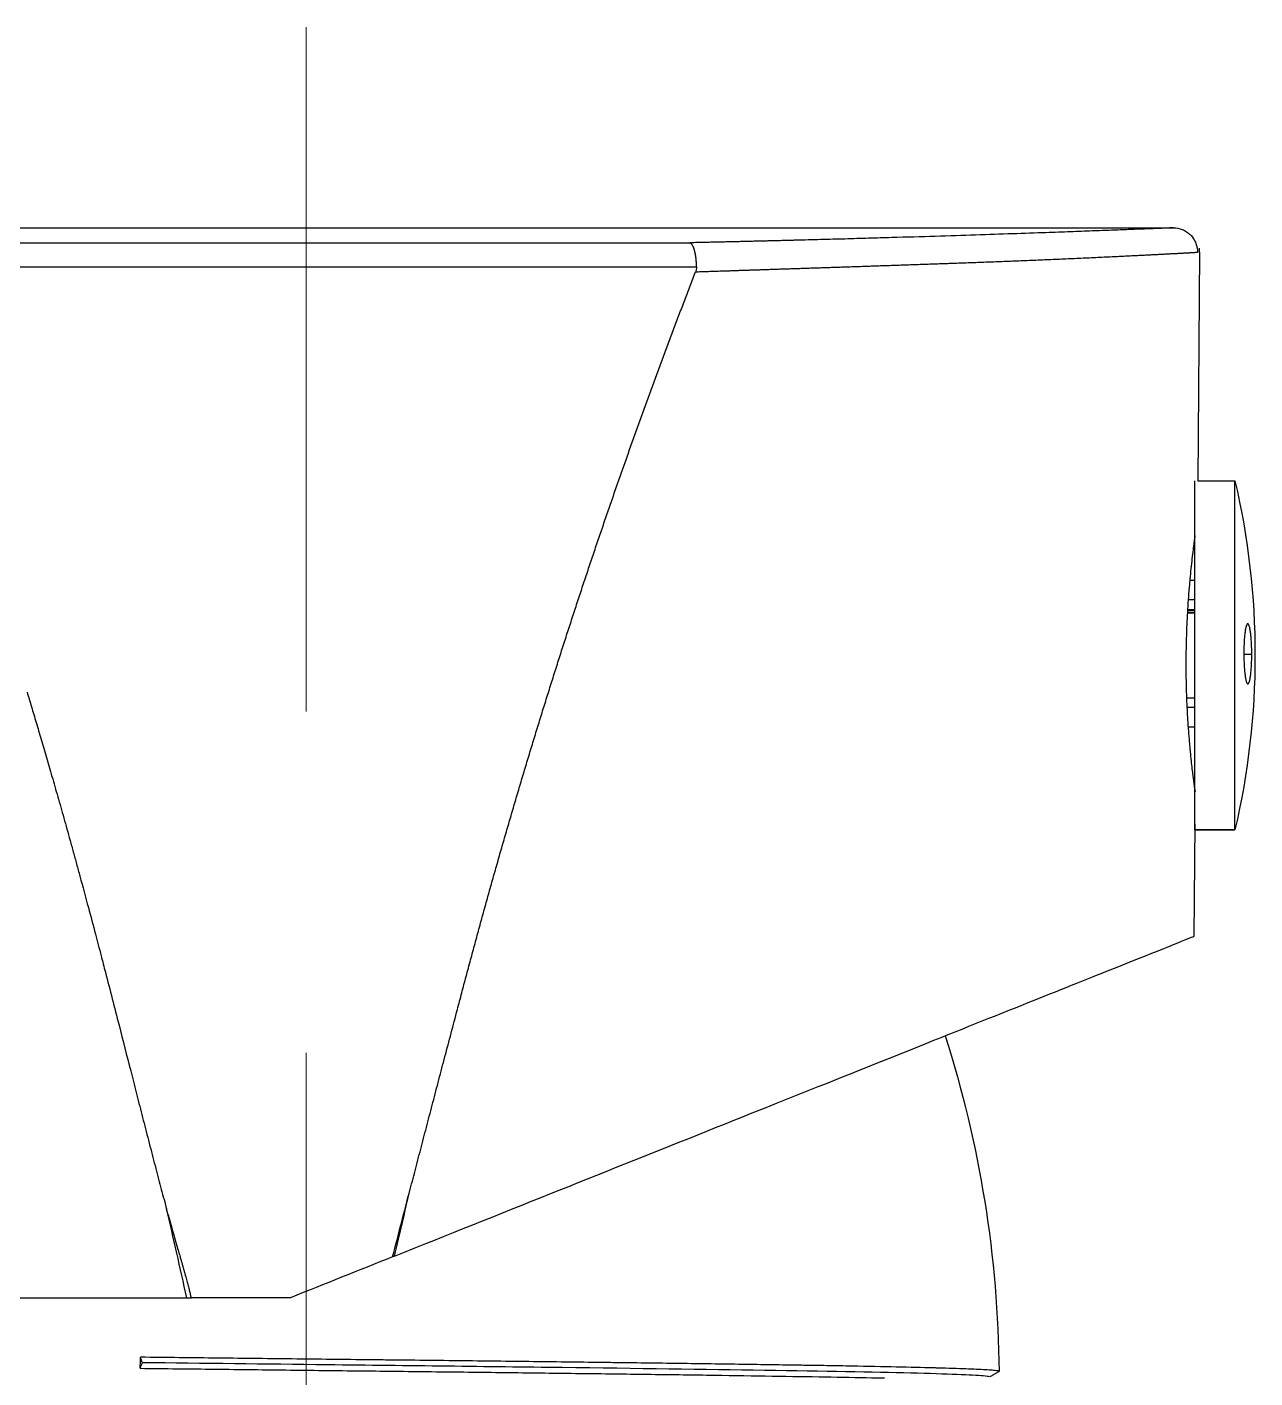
# Model space of a CAD drawing. Extents: x 10319 to 11160, y -16029 to -15435.
# Drawn here: x 10838.68 to 10869.26, y -15639.29 to -15605.64 of the extents above; entities that cross this region are included whole.
import ezdxf

# ---------------------------------------------------------------- set-up
doc = ezdxf.new("R2010")
doc.units = 0
doc.header["$MEASUREMENT"] = 0
doc.linetypes.add('CENTER', pattern=[47.5, 22, -8.5, 8.5, -8.5])
doc.linetypes.add('CENTER2', pattern=[28.575, 19.05, -3.175, 3.175, -3.175])
doc.layers.get('0').update_dxf_attribs({"linetype": 'CONTINUOUS'})
doc.layers.add('CENTER', color=1, linetype='CENTER2')

msp = doc.modelspace()

# ---------------------------------------------------------------- linework, layer by layer
at = {"lineweight": -3}
for p, q in [((10823.189, -15610.637), (10867.291, -15610.637)), ((10835.278, -15611.011), (10855.182, -15611.011)), ((10867.884, -15611.242), (10867.836, -15616.937)), ((10867.763, -15625.636), (10867.763, -15616.937)), ((10867.836, -15616.937), (10868.763, -15616.937)), ((10868.763, -15625.636), (10868.763, -15616.937)), ((10867.639, -15619.414), (10867.763, -15619.414)), ((10867.763, -15619.903), (10867.604, -15619.903)), ((10867.582, -15620.231), (10867.763, -15620.231)), ((10867.584, -15620.212), (10867.763, -15620.212)), ((10867.587, -15620.162), (10867.763, -15620.162)), ((10867.588, -15620.143), (10867.763, -15620.143)), ((10868.996, -15621.26), (10869.183, -15621.26)), ((10867.563, -15622.342), (10867.763, -15622.342)), ((10867.763, -15622.584), (10867.571, -15622.584)), ((10867.763, -15623.076), (10867.601, -15623.076)), ((10867.763, -15625.493), (10867.739, -15628.287)), ((10867.763, -15625.636), (10868.763, -15625.636)), ((10868.763, -15625.637), (10867.763, -15625.637)), ((10862.884, -15639.126), (10862.888, -15639.122))]:
    msp.add_line(p, q, dxfattribs=at)
at = {"lineweight": -3, "extrusion": (0, 0, -1)}
msp.add_arc((-10834.532, -15639.387), 28.357, 162.2974, 179.4652, dxfattribs=at)
for centre, major_axis, ratio, start_param, end_param in [((10850.093, -15621.287), (-19.17, 0), 0.999887, 2.912682, 3.141593), ((10850.093, -15621.287), (19.17, 0), 0.999887, 0, 0.228911), ((11020.803, -15675.849), (-43.598, -172.789), 0.99574, 1.54879, 1.558383), ((10847.509, -15639.387), (0, -28.357), 0.212007, 1.582827, 1.592527)]:
    msp.add_ellipse(centre, major_axis=major_axis, ratio=ratio, start_param=start_param, end_param=end_param, dxfattribs=at)
at = {"lineweight": -3}
for points, knots in [([(10867.232, -15610.639), (10867.231, -15610.639), (10867.228, -15610.639), (10867.224, -15610.639), (10867.219, -15610.639), (10867.213, -15610.64), (10867.208, -15610.64), (10867.202, -15610.64), (10867.195, -15610.64), (10867.189, -15610.641), (10867.182, -15610.641), (10867.175, -15610.641), (10867.168, -15610.642), (10867.161, -15610.642), (10867.153, -15610.642), (10867.146, -15610.642), (10867.137, -15610.643), (10867.129, -15610.643), (10867.121, -15610.643), (10867.112, -15610.644), (10867.103, -15610.644), (10867.094, -15610.645), (10867.085, -15610.645), (10867.075, -15610.645), (10867.065, -15610.646), (10867.055, -15610.646), (10867.045, -15610.647), (10867.034, -15610.647), (10867.023, -15610.647), (10867.012, -15610.648), (10867.001, -15610.648), (10866.99, -15610.649), (10866.978, -15610.649), (10866.966, -15610.65), (10866.954, -15610.65), (10866.942, -15610.651), (10866.929, -15610.651), (10866.916, -15610.652), (10866.903, -15610.652), (10866.89, -15610.653), (10866.877, -15610.653), (10866.863, -15610.654), (10866.849, -15610.654), (10866.835, -15610.655), (10866.821, -15610.655), (10866.806, -15610.656), (10866.791, -15610.657), (10866.776, -15610.657), (10866.761, -15610.658), (10866.745, -15610.658), (10866.73, -15610.659), (10866.714, -15610.66), (10866.697, -15610.66), (10866.681, -15610.661), (10866.664, -15610.662), (10866.647, -15610.662), (10866.63, -15610.663), (10866.613, -15610.664), (10866.596, -15610.664), (10866.578, -15610.665), (10866.56, -15610.666), (10866.542, -15610.666), (10866.523, -15610.667), (10866.504, -15610.668), (10866.485, -15610.669), (10866.364, -15610.673), (10866.119, -15610.683), (10865.698, -15610.699), (10865.215, -15610.717), (10864.67, -15610.737), (10864.015, -15610.761), (10863.235, -15610.788), (10862.315, -15610.819), (10861.311, -15610.851), (10860.406, -15610.878), (10859.643, -15610.9), (10859.052, -15610.917), (10858.445, -15610.933), (10857.989, -15610.945), (10857.696, -15610.952), (10857.572, -15610.956), (10857.448, -15610.959), (10857.322, -15610.962), (10857.196, -15610.965), (10857.068, -15610.968), (10856.94, -15610.971), (10856.81, -15610.974), (10856.68, -15610.977), (10856.549, -15610.98), (10856.416, -15610.984), (10856.283, -15610.987), (10856.149, -15610.99), (10856.014, -15610.993), (10855.878, -15610.996), (10855.74, -15610.999), (10855.602, -15611.002), (10855.463, -15611.005), (10855.323, -15611.008), (10855.229, -15611.01), (10855.182, -15611.011)], [0, 0, 0, 0, 0.001408, 0.004546, 0.007685, 0.010822, 0.013959, 0.017096, 0.020232, 0.023367, 0.026502, 0.029636, 0.03277, 0.035903, 0.039036, 0.042169, 0.045301, 0.048433, 0.051565, 0.054697, 0.057828, 0.060959, 0.06409, 0.06722, 0.070351, 0.073482, 0.076612, 0.079742, 0.082873, 0.086003, 0.089134, 0.092264, 0.095395, 0.098526, 0.101657, 0.104788, 0.10792, 0.111051, 0.114183, 0.117315, 0.120448, 0.123581, 0.126714, 0.129848, 0.132982, 0.136117, 0.139252, 0.142388, 0.145524, 0.148661, 0.151798, 0.154936, 0.158075, 0.161215, 0.164355, 0.167496, 0.170638, 0.17378, 0.176924, 0.180068, 0.183213, 0.186359, 0.189506, 0.192654, 0.195803, 0.198953, 0.252449, 0.305767, 0.359046, 0.412424, 0.466041, 0.532935, 0.599519, 0.666065, 0.732841, 0.766488, 0.800028, 0.833493, 0.866919, 0.873391, 0.87988, 0.886388, 0.892913, 0.899457, 0.90602, 0.912602, 0.919202, 0.925823, 0.932463, 0.939123, 0.945803, 0.952504, 0.959225, 0.965967, 0.97273, 0.979515, 0.986322, 0.99315, 1, 1, 1, 1]), ([(10867.226, -15610.639), (10867.306, -15610.639), (10867.42, -15610.66), (10867.563, -15610.734), (10867.66, -15610.814), (10867.738, -15610.912), (10867.811, -15611.056), (10867.831, -15611.171), (10867.83, -15611.25)], [0, 0, 0, 0, 0.239274, 0.368404, 0.500176, 0.631917, 0.760967, 1, 1, 1, 1]), ([(10855.353, -15611.61), (10855.353, -15611.606), (10855.353, -15611.598), (10855.352, -15611.586), (10855.352, -15611.574), (10855.352, -15611.562), (10855.351, -15611.549), (10855.351, -15611.537), (10855.35, -15611.525), (10855.35, -15611.512), (10855.349, -15611.5), (10855.348, -15611.488), (10855.347, -15611.475), (10855.346, -15611.463), (10855.345, -15611.45), (10855.344, -15611.438), (10855.343, -15611.426), (10855.341, -15611.413), (10855.34, -15611.401), (10855.338, -15611.389), (10855.337, -15611.376), (10855.335, -15611.364), (10855.333, -15611.352), (10855.332, -15611.34), (10855.33, -15611.329), (10855.328, -15611.317), (10855.326, -15611.305), (10855.324, -15611.294), (10855.322, -15611.282), (10855.319, -15611.271), (10855.317, -15611.26), (10855.315, -15611.249), (10855.312, -15611.239), (10855.31, -15611.228), (10855.307, -15611.218), (10855.304, -15611.208), (10855.302, -15611.198), (10855.299, -15611.188), (10855.296, -15611.177), (10855.292, -15611.167), (10855.289, -15611.156), (10855.285, -15611.145), (10855.281, -15611.134), (10855.277, -15611.124), (10855.272, -15611.113), (10855.268, -15611.102), (10855.263, -15611.092), (10855.257, -15611.082), (10855.252, -15611.073), (10855.246, -15611.064), (10855.24, -15611.055), (10855.234, -15611.047), (10855.228, -15611.04), (10855.222, -15611.033), (10855.215, -15611.027), (10855.209, -15611.022), (10855.202, -15611.018), (10855.195, -15611.015), (10855.189, -15611.012), (10855.185, -15611.012), (10855.182, -15611.011)], [0, 0, 0, 0, 0.012764, 0.025613, 0.038546, 0.051561, 0.064659, 0.077839, 0.091102, 0.104447, 0.117876, 0.13139, 0.144988, 0.158669, 0.172428, 0.186262, 0.200166, 0.214137, 0.22817, 0.242262, 0.256408, 0.270605, 0.284848, 0.299135, 0.313462, 0.327825, 0.342221, 0.356647, 0.371101, 0.385579, 0.400079, 0.4146, 0.429139, 0.443696, 0.458268, 0.472854, 0.487452, 0.50302, 0.51932, 0.536344, 0.554085, 0.572531, 0.591669, 0.611483, 0.631954, 0.653061, 0.67478, 0.697081, 0.719933, 0.743303, 0.767167, 0.791509, 0.816307, 0.841538, 0.867172, 0.893176, 0.919511, 0.946129, 0.972979, 1, 1, 1, 1]), ([(10855.33, -15611.733), (10855.352, -15611.733), (10855.396, -15611.731), (10855.465, -15611.729), (10855.536, -15611.727), (10855.61, -15611.724), (10855.687, -15611.722), (10855.766, -15611.719), (10855.849, -15611.716), (10855.934, -15611.713), (10856.021, -15611.711), (10856.112, -15611.708), (10856.205, -15611.705), (10856.3, -15611.701), (10856.398, -15611.698), (10856.499, -15611.695), (10856.602, -15611.691), (10856.708, -15611.688), (10856.817, -15611.684), (10856.927, -15611.681), (10857.04, -15611.677), (10857.156, -15611.673), (10857.274, -15611.669), (10857.394, -15611.665), (10857.516, -15611.661), (10857.641, -15611.657), (10857.768, -15611.653), (10857.897, -15611.649), (10858.028, -15611.645), (10858.161, -15611.64), (10858.296, -15611.636), (10858.433, -15611.631), (10858.571, -15611.627), (10858.712, -15611.622), (10858.855, -15611.617), (10858.999, -15611.612), (10859.145, -15611.607), (10859.292, -15611.603), (10859.441, -15611.598), (10859.591, -15611.593), (10859.743, -15611.587), (10859.897, -15611.582), (10860.051, -15611.577), (10860.207, -15611.572), (10860.364, -15611.566), (10860.522, -15611.561), (10860.681, -15611.556), (10860.84, -15611.55), (10861.001, -15611.545), (10861.162, -15611.539), (10861.325, -15611.534), (10861.487, -15611.528), (10861.72, -15611.52), (10862.029, -15611.509), (10862.416, -15611.495), (10862.817, -15611.48), (10863.232, -15611.463), (10863.655, -15611.446), (10864.083, -15611.429), (10864.512, -15611.41), (10864.939, -15611.392), (10865.358, -15611.372), (10865.652, -15611.358), (10865.837, -15611.349), (10865.919, -15611.345), (10866, -15611.341), (10866.078, -15611.337), (10866.155, -15611.334), (10866.229, -15611.33), (10866.302, -15611.326), (10866.372, -15611.323), (10866.441, -15611.319), (10866.508, -15611.316), (10866.572, -15611.313), (10866.635, -15611.31), (10866.696, -15611.306), (10866.756, -15611.303), (10866.813, -15611.301), (10866.869, -15611.298), (10866.922, -15611.295), (10866.975, -15611.292), (10867.025, -15611.29), (10867.074, -15611.287), (10867.121, -15611.285), (10867.166, -15611.282), (10867.21, -15611.28), (10867.252, -15611.278), (10867.292, -15611.276), (10867.331, -15611.274), (10867.369, -15611.272), (10867.404, -15611.27), (10867.439, -15611.268), (10867.472, -15611.266), (10867.503, -15611.264), (10867.533, -15611.263), (10867.562, -15611.261), (10867.589, -15611.26), (10867.615, -15611.258), (10867.64, -15611.257), (10867.663, -15611.255), (10867.685, -15611.254), (10867.705, -15611.253), (10867.725, -15611.252), (10867.743, -15611.251), (10867.76, -15611.25), (10867.776, -15611.249), (10867.79, -15611.248), (10867.804, -15611.247), (10867.816, -15611.246), (10867.825, -15611.246), (10867.829, -15611.246), (10867.829, -15611.246)], [0, 0, 0, 0, 0.003062, 0.006262, 0.009601, 0.013078, 0.016693, 0.020447, 0.02434, 0.028371, 0.03254, 0.036848, 0.041294, 0.045879, 0.050602, 0.055463, 0.060463, 0.065601, 0.070878, 0.076293, 0.081846, 0.087538, 0.093368, 0.099337, 0.105444, 0.111689, 0.118072, 0.124594, 0.131254, 0.138052, 0.144989, 0.152064, 0.159277, 0.166629, 0.174119, 0.181747, 0.189513, 0.197417, 0.20546, 0.213641, 0.221961, 0.230418, 0.239014, 0.247748, 0.25662, 0.265631, 0.274779, 0.284067, 0.293492, 0.303056, 0.312758, 0.322598, 0.332576, 0.355539, 0.380312, 0.406893, 0.435282, 0.465478, 0.497481, 0.53129, 0.566905, 0.604326, 0.64355, 0.652162, 0.660729, 0.669249, 0.677724, 0.686152, 0.694535, 0.702871, 0.711162, 0.719407, 0.727605, 0.735758, 0.743865, 0.751926, 0.759941, 0.76791, 0.775834, 0.783711, 0.791543, 0.799329, 0.807069, 0.814764, 0.822412, 0.830015, 0.837572, 0.845084, 0.85255, 0.85997, 0.867344, 0.874672, 0.881955, 0.889193, 0.896384, 0.90353, 0.91063, 0.917684, 0.924693, 0.931656, 0.938574, 0.945445, 0.952272, 0.959052, 0.965787, 0.972476, 0.97912, 0.985717, 0.99227, 0.998776, 1, 1, 1, 1]), ([(10849.397, -15630.108), (10849.415, -15630.039), (10849.451, -15629.901), (10849.505, -15629.695), (10849.559, -15629.488), (10849.614, -15629.283), (10849.669, -15629.077), (10849.724, -15628.872), (10849.779, -15628.667), (10849.834, -15628.463), (10849.89, -15628.259), (10849.946, -15628.055), (10850.002, -15627.851), (10850.058, -15627.648), (10850.114, -15627.445), (10850.171, -15627.243), (10850.227, -15627.04), (10850.284, -15626.838), (10850.341, -15626.637), (10850.399, -15626.435), (10850.456, -15626.234), (10850.514, -15626.034), (10850.571, -15625.833), (10850.629, -15625.633), (10850.688, -15625.434), (10850.746, -15625.234), (10850.804, -15625.035), (10850.863, -15624.837), (10850.922, -15624.638), (10850.981, -15624.44), (10851.04, -15624.242), (10851.099, -15624.045), (10851.159, -15623.848), (10851.218, -15623.651), (10851.278, -15623.455), (10851.338, -15623.258), (10851.398, -15623.063), (10851.459, -15622.867), (10851.519, -15622.672), (10851.58, -15622.477), (10851.64, -15622.282), (10851.701, -15622.088), (10851.762, -15621.894), (10851.824, -15621.701), (10851.885, -15621.508), (10851.947, -15621.315), (10852.008, -15621.122), (10852.07, -15620.93), (10852.132, -15620.738), (10852.194, -15620.546), (10852.257, -15620.355), (10852.319, -15620.164), (10852.382, -15619.973), (10852.444, -15619.783), (10852.507, -15619.593), (10852.57, -15619.404), (10852.633, -15619.214), (10852.697, -15619.025), (10852.76, -15618.837), (10852.824, -15618.648), (10852.887, -15618.46), (10852.951, -15618.273), (10853.015, -15618.085), (10853.079, -15617.898), (10853.143, -15617.711), (10853.208, -15617.525), (10853.272, -15617.339), (10853.337, -15617.153), (10853.401, -15616.968), (10853.466, -15616.783), (10853.531, -15616.598), (10853.596, -15616.414), (10853.662, -15616.229), (10853.727, -15616.046), (10853.793, -15615.862), (10853.858, -15615.679), (10853.924, -15615.496), (10853.99, -15615.314), (10854.056, -15615.132), (10854.122, -15614.95), (10854.188, -15614.768), (10854.254, -15614.587), (10854.321, -15614.406), (10854.387, -15614.226), (10854.454, -15614.046), (10854.521, -15613.866), (10854.587, -15613.686), (10854.654, -15613.507), (10854.721, -15613.328), (10854.789, -15613.15), (10854.856, -15612.972), (10854.923, -15612.794), (10854.991, -15612.616), (10855.058, -15612.439), (10855.126, -15612.262), (10855.194, -15612.086), (10855.262, -15611.909), (10855.307, -15611.792), (10855.33, -15611.733)], [0, 0, 0, 0, 0.01106, 0.022107, 0.033141, 0.044161, 0.055168, 0.066161, 0.077142, 0.088108, 0.099062, 0.110002, 0.120929, 0.131842, 0.142743, 0.153629, 0.164502, 0.175362, 0.186209, 0.197042, 0.207861, 0.218667, 0.22946, 0.240239, 0.251005, 0.261757, 0.272496, 0.283222, 0.293933, 0.304632, 0.315316, 0.325988, 0.336645, 0.34729, 0.35792, 0.368537, 0.379141, 0.389731, 0.400307, 0.41087, 0.421419, 0.431955, 0.442477, 0.452985, 0.46348, 0.473961, 0.484429, 0.494882, 0.505322, 0.515749, 0.526162, 0.536561, 0.546946, 0.557318, 0.567676, 0.578021, 0.588351, 0.598668, 0.608971, 0.619261, 0.629536, 0.639798, 0.650046, 0.660281, 0.670501, 0.680708, 0.690901, 0.70108, 0.711246, 0.721397, 0.731535, 0.741659, 0.751769, 0.761865, 0.771948, 0.782016, 0.792071, 0.802111, 0.812138, 0.822151, 0.83215, 0.842135, 0.852107, 0.862064, 0.872007, 0.881937, 0.891852, 0.901754, 0.911641, 0.921515, 0.931375, 0.94122, 0.951052, 0.96087, 0.970673, 0.980463, 0.990238, 1, 1, 1, 1]), ([(10855.352, -15611.61), (10855.352, -15611.631), (10855.35, -15611.652), (10855.343, -15611.693), (10855.337, -15611.713), (10855.329, -15611.733)], [0, 0, 0, 0, 0.5, 0.5, 1, 1, 1, 1]), ([(10867.767, -15618.299), (10867.76, -15618.349), (10867.753, -15618.402), (10867.741, -15618.49), (10867.735, -15618.538), (10867.728, -15618.589), (10867.724, -15618.623), (10867.722, -15618.641), (10867.711, -15618.73), (10867.693, -15618.879), (10867.666, -15619.124), (10867.649, -15619.303), (10867.636, -15619.442), (10867.632, -15619.489), (10867.623, -15619.585), (10867.619, -15619.633), (10867.607, -15619.78), (10867.593, -15619.98), (10867.58, -15620.189), (10867.571, -15620.349), (10867.569, -15620.402), (10867.565, -15620.484), (10867.564, -15620.511), (10867.561, -15620.566), (10867.556, -15620.703), (10867.548, -15620.95), (10867.544, -15621.172), (10867.541, -15621.394), (10867.541, -15621.505), (10867.542, -15621.645), (10867.542, -15621.673), (10867.542, -15621.728), (10867.543, -15621.812), (10867.545, -15621.894), (10867.548, -15622.058), (10867.554, -15622.273), (10867.562, -15622.482), (10867.57, -15622.637), (10867.573, -15622.688), (10867.578, -15622.789), (10867.581, -15622.839), (10867.59, -15622.987), (10867.604, -15623.177), (10867.618, -15623.355), (10867.629, -15623.484), (10867.635, -15623.547), (10867.641, -15623.609), (10867.645, -15623.649), (10867.647, -15623.669), (10867.656, -15623.768), (10867.664, -15623.843), (10867.679, -15623.984), (10867.694, -15624.116), (10867.708, -15624.23), (10867.717, -15624.296), (10867.718, -15624.309), (10867.722, -15624.334), (10867.723, -15624.347), (10867.728, -15624.383), (10867.731, -15624.405), (10867.739, -15624.47), (10867.749, -15624.544), (10867.757, -15624.599), (10867.762, -15624.631), (10867.763, -15624.641), (10867.765, -15624.658), (10867.766, -15624.665), (10867.769, -15624.681), (10867.77, -15624.687), (10867.77, -15624.687)], [0, 0, 0, 0, 0.034606, 0.034606, 0.053171, 0.062454, 0.062454, 0.071736, 0.071736, 0.108867, 0.145997, 0.183128, 0.183128, 0.201693, 0.201693, 0.220258, 0.220258, 0.257389, 0.29452, 0.29452, 0.313085, 0.313085, 0.322367, 0.322367, 0.33165, 0.368781, 0.405911, 0.405911, 0.443042, 0.443042, 0.452324, 0.452324, 0.461607, 0.480172, 0.480172, 0.517303, 0.554433, 0.554433, 0.572999, 0.572999, 0.591564, 0.591564, 0.628695, 0.665825, 0.665825, 0.68439, 0.693673, 0.693673, 0.702956, 0.702956, 0.740086, 0.740086, 0.777217, 0.814347, 0.814347, 0.82363, 0.82363, 0.832913, 0.832913, 0.851478, 0.851478, 0.888608, 0.925739, 0.925739, 0.944304, 0.944304, 0.96287, 0.96287, 1, 1, 1, 1]), ([(10869.183, -15621.26), (10869.183, -15621.211), (10869.182, -15621.162), (10869.18, -15621.089), (10869.179, -15621.065), (10869.178, -15621.03), (10869.177, -15621.018), (10869.176, -15620.994), (10869.176, -15620.983), (10869.173, -15620.926), (10869.17, -15620.882), (10869.165, -15620.831), (10869.164, -15620.82), (10869.162, -15620.8), (10869.161, -15620.791), (10869.158, -15620.762), (10869.156, -15620.743), (10869.149, -15620.691), (10869.144, -15620.659), (10869.137, -15620.624), (10869.136, -15620.617), (10869.133, -15620.605), (10869.129, -15620.586), (10869.122, -15620.559), (10869.116, -15620.542), (10869.111, -15620.531), (10869.11, -15620.528), (10869.106, -15620.521), (10869.105, -15620.518), (10869.097, -15620.505), (10869.091, -15620.5), (10869.081, -15620.499), (10869.078, -15620.5), (10869.073, -15620.503), (10869.071, -15620.504), (10869.068, -15620.507), (10869.067, -15620.509), (10869.059, -15620.52), (10869.053, -15620.533), (10869.045, -15620.556), (10869.044, -15620.561), (10869.041, -15620.571), (10869.039, -15620.576), (10869.035, -15620.593), (10869.032, -15620.605), (10869.024, -15620.645), (10869.019, -15620.675), (10869.012, -15620.727), (10869.01, -15620.745), (10869.006, -15620.782), (10869.002, -15620.821), (10868.999, -15620.862), (10868.995, -15620.905), (10868.994, -15620.928), (10868.99, -15620.996), (10868.988, -15621.042), (10868.986, -15621.114), (10868.986, -15621.139), (10868.985, -15621.188), (10868.985, -15621.213), (10868.985, -15621.238)], [0, 0, 0, 0, 0.0625, 0.0625, 0.09375, 0.09375, 0.109375, 0.109375, 0.125, 0.125, 0.1875, 0.1875, 0.203125, 0.203125, 0.21875, 0.21875, 0.25, 0.25, 0.3125, 0.3125, 0.328125, 0.328125, 0.34375, 0.375, 0.40625, 0.40625, 0.421875, 0.421875, 0.4375, 0.4375, 0.5, 0.5, 0.53125, 0.53125, 0.546875, 0.546875, 0.5625, 0.5625, 0.625, 0.625, 0.640625, 0.640625, 0.65625, 0.65625, 0.6875, 0.6875, 0.75, 0.75, 0.78125, 0.78125, 0.8125, 0.84375, 0.84375, 0.875, 0.875, 0.9375, 0.9375, 0.96875, 0.96875, 1, 1, 1, 1]), ([(10868.985, -15621.238), (10868.985, -15621.288), (10868.986, -15621.337), (10868.988, -15621.409), (10868.989, -15621.433), (10868.99, -15621.469), (10868.99, -15621.48), (10868.992, -15621.504), (10868.992, -15621.516), (10868.995, -15621.573), (10868.998, -15621.616), (10869.003, -15621.668), (10869.004, -15621.678), (10869.006, -15621.698), (10869.007, -15621.708), (10869.01, -15621.737), (10869.012, -15621.755), (10869.019, -15621.808), (10869.024, -15621.839), (10869.031, -15621.874), (10869.032, -15621.881), (10869.035, -15621.894), (10869.039, -15621.912), (10869.046, -15621.939), (10869.052, -15621.956), (10869.057, -15621.967), (10869.059, -15621.971), (10869.062, -15621.977), (10869.063, -15621.98), (10869.071, -15621.993), (10869.078, -15621.998), (10869.087, -15621.999), (10869.091, -15621.999), (10869.095, -15621.996), (10869.097, -15621.994), (10869.1, -15621.991), (10869.102, -15621.989), (10869.11, -15621.978), (10869.116, -15621.965), (10869.123, -15621.942), (10869.125, -15621.938), (10869.128, -15621.928), (10869.129, -15621.922), (10869.133, -15621.905), (10869.136, -15621.893), (10869.144, -15621.854), (10869.149, -15621.823), (10869.156, -15621.772), (10869.158, -15621.754), (10869.162, -15621.716), (10869.166, -15621.678), (10869.169, -15621.636), (10869.172, -15621.593), (10869.174, -15621.571), (10869.178, -15621.503), (10869.179, -15621.456), (10869.181, -15621.384), (10869.182, -15621.36), (10869.182, -15621.31), (10869.183, -15621.285), (10869.183, -15621.26)], [0, 0, 0, 0, 0.0625, 0.0625, 0.09375, 0.09375, 0.109375, 0.109375, 0.125, 0.125, 0.1875, 0.1875, 0.203125, 0.203125, 0.21875, 0.21875, 0.25, 0.25, 0.3125, 0.3125, 0.328125, 0.328125, 0.34375, 0.375, 0.40625, 0.40625, 0.421875, 0.421875, 0.4375, 0.4375, 0.5, 0.5, 0.53125, 0.53125, 0.546875, 0.546875, 0.5625, 0.5625, 0.625, 0.625, 0.640625, 0.640625, 0.65625, 0.65625, 0.6875, 0.6875, 0.75, 0.75, 0.78125, 0.78125, 0.8125, 0.84375, 0.84375, 0.875, 0.875, 0.9375, 0.9375, 0.96875, 0.96875, 1, 1, 1, 1]), ([(10838.675, -15622.203), (10838.694, -15622.263), (10838.731, -15622.385), (10838.787, -15622.571), (10838.845, -15622.764), (10838.904, -15622.964), (10838.966, -15623.17), (10839.029, -15623.384), (10839.094, -15623.604), (10839.16, -15623.832), (10839.228, -15624.066), (10839.298, -15624.307), (10839.369, -15624.555), (10839.442, -15624.81), (10839.517, -15625.072), (10839.593, -15625.341), (10839.67, -15625.617), (10839.749, -15625.899), (10839.829, -15626.189), (10839.91, -15626.486), (10840.036, -15626.947), (10840.193, -15627.53), (10840.369, -15628.191), (10840.51, -15628.727), (10840.706, -15629.483), (10840.952, -15630.439), (10841.161, -15631.259), (10841.258, -15631.639)], [0, 0, 0, 0, 0.019153, 0.039028, 0.059626, 0.080947, 0.10299, 0.125757, 0.149246, 0.173458, 0.198392, 0.224049, 0.25043, 0.277532, 0.305358, 0.333906, 0.363177, 0.393171, 0.423887, 0.455326, 0.487488, 0.570544, 0.640418, 0.697109, 0.740618, 0.879871, 1, 1, 1, 1]), ([(10847.833, -15636.249), (10850.443, -15635.205), (10855.572, -15633.153), (10862.136, -15630.528), (10866.652, -15628.722), (10867.738, -15628.287), (10867.739, -15628.287)], [0, 0, 0, 0, 0.250034, 0.500067, 0.750101, 1, 1, 1, 1]), ([(10848.222, -15634.585), (10848.268, -15634.409), (10848.36, -15634.055), (10848.5, -15633.519), (10848.642, -15632.973), (10848.787, -15632.418), (10848.935, -15631.854), (10849.086, -15631.28), (10849.24, -15630.697), (10849.344, -15630.305), (10849.397, -15630.108)], [0, 0, 0, 0, 0.117598, 0.237295, 0.359099, 0.483017, 0.609058, 0.737229, 0.86754, 1, 1, 1, 1]), ([(10841.258, -15631.639), (10841.28, -15631.727), (10841.325, -15631.906), (10841.394, -15632.175), (10841.464, -15632.449), (10841.536, -15632.727), (10841.608, -15633.009), (10841.682, -15633.295), (10841.755, -15633.579), (10841.828, -15633.859), (10841.899, -15634.131), (10841.968, -15634.395), (10842.036, -15634.652), (10842.082, -15634.82), (10842.104, -15634.903)], [0, 0, 0, 0, 0.081189, 0.16369, 0.247504, 0.33263, 0.41907, 0.506823, 0.59485, 0.680544, 0.763905, 0.844934, 0.923632, 1, 1, 1, 1]), ([(10842.143, -15635.063), (10842.167, -15635.147), (10842.212, -15635.307), (10842.277, -15635.536), (10842.336, -15635.743), (10842.389, -15635.929), (10842.436, -15636.094), (10842.475, -15636.226), (10842.506, -15636.331), (10842.53, -15636.417), (10842.554, -15636.5), (10842.577, -15636.579), (10842.598, -15636.655), (10842.618, -15636.728), (10842.637, -15636.798), (10842.656, -15636.864), (10842.673, -15636.927), (10842.688, -15636.988), (10842.703, -15637.045), (10842.717, -15637.098), (10842.729, -15637.149), (10842.741, -15637.197), (10842.751, -15637.241), (10842.758, -15637.269), (10842.761, -15637.283)], [0, 0, 0, 0, 0.112972, 0.216268, 0.309888, 0.393831, 0.468099, 0.532691, 0.572835, 0.611519, 0.648744, 0.684511, 0.718818, 0.751667, 0.783057, 0.812989, 0.841463, 0.86848, 0.894039, 0.918142, 0.940789, 0.96198, 0.981717, 1, 1, 1, 1]), ([(10842.645, -15637.287), (10842.684, -15637.287), (10842.723, -15637.287), (10842.765, -15637.287), (10842.768, -15637.287), (10842.771, -15637.287)], [0, 0, 0, 0, 0.925252, 0.925252, 1, 1, 1, 1]), ([(10862.888, -15639.122), (10862.888, -15639.115), (10862.85, -15639.108), (10862.758, -15639.098), (10862.737, -15639.097), (10862.691, -15639.093), (10862.665, -15639.091), (10862.582, -15639.085), (10862.518, -15639.082), (10862.299, -15639.07), (10862.118, -15639.063), (10861.794, -15639.052), (10861.677, -15639.048), (10861.488, -15639.043), (10861.423, -15639.041), (10861.322, -15639.038), (10861.288, -15639.038), (10861.218, -15639.036), (10861.183, -15639.035), (10860.862, -15639.027), (10860.546, -15639.019), (10859.853, -15639.004), (10859.477, -15638.997), (10858.867, -15638.986), (10858.657, -15638.982), (10858.329, -15638.977), (10858.218, -15638.975), (10858.049, -15638.972), (10857.992, -15638.972), (10857.877, -15638.97), (10857.588, -15638.965), (10857.29, -15638.961), (10856.803, -15638.953), (10856.554, -15638.95), (10855.791, -15638.938), (10855.261, -15638.931), (10854.433, -15638.92), (10854.152, -15638.916), (10853.722, -15638.911), (10853.577, -15638.909), (10853.357, -15638.907), (10853.284, -15638.906), (10853.136, -15638.904), (10852.767, -15638.899), (10852.392, -15638.895), (10851.788, -15638.887), (10851.484, -15638.884), (10850.561, -15638.873), (10849.936, -15638.865), (10848.981, -15638.854), (10848.661, -15638.851), (10848.175, -15638.845), (10847.932, -15638.842), (10847.686, -15638.84), (10847.522, -15638.838), (10847.44, -15638.837), (10847.031, -15638.833), (10846.703, -15638.829), (10846.049, -15638.822), (10845.722, -15638.818), (10844.743, -15638.807), (10844.092, -15638.799), (10842.793, -15638.785), (10842.145, -15638.778), (10841.498, -15638.77)], [0, 0, 0, 0, 0.0625, 0.0625, 0.078125, 0.078125, 0.09375, 0.09375, 0.125, 0.125, 0.1875, 0.1875, 0.21875, 0.21875, 0.234375, 0.234375, 0.242187, 0.242187, 0.25, 0.25, 0.3125, 0.3125, 0.375, 0.375, 0.40625, 0.40625, 0.421875, 0.421875, 0.429687, 0.429687, 0.4375, 0.46875, 0.46875, 0.5, 0.5, 0.5625, 0.5625, 0.59375, 0.59375, 0.609375, 0.609375, 0.617187, 0.617187, 0.625, 0.65625, 0.65625, 0.6875, 0.6875, 0.75, 0.75, 0.78125, 0.78125, 0.796875, 0.804688, 0.804688, 0.8125, 0.8125, 0.84375, 0.84375, 0.875, 0.875, 0.9375, 0.9375, 1, 1, 1, 1]), ([(10841.497, -15639.046), (10842.111, -15639.053), (10842.733, -15639.06), (10843.982, -15639.074), (10844.61, -15639.081), (10845.867, -15639.096), (10846.495, -15639.103), (10847.745, -15639.117), (10848.366, -15639.124), (10849.594, -15639.138), (10850.201, -15639.145), (10851.394, -15639.159), (10851.98, -15639.167), (10853.123, -15639.181), (10853.681, -15639.188), (10854.763, -15639.202), (10855.287, -15639.209), (10856.294, -15639.223), (10856.778, -15639.231), (10857.7, -15639.245), (10858.138, -15639.252), (10858.963, -15639.266), (10859.35, -15639.273), (10859.82, -15639.282), (10859.927, -15639.285), (10860.031, -15639.287)], [0, 0, 0, 0, 0.088458, 0.088458, 0.176917, 0.176917, 0.265375, 0.265375, 0.353834, 0.353834, 0.442292, 0.442292, 0.53075, 0.53075, 0.619209, 0.619209, 0.707667, 0.707667, 0.796126, 0.796126, 0.884584, 0.884584, 0.973042, 0.973042, 1, 1, 1, 1]), ([(10862.643, -15639.258), (10862.63, -15639.25), (10862.429, -15639.22), (10860.999, -15639.166), (10857.285, -15639.098), (10852.14, -15639.029), (10846.635, -15638.965), (10843.059, -15638.924), (10841.548, -15638.907)], [0, 0, 0, 0, 0.064506, 0.260659, 0.456811, 0.652964, 0.849116, 1, 1, 1, 1])]:
    msp.add_open_spline(points, degree=3, knots=knots, dxfattribs=at)
for points, degree in [([(10867.884, -15611.242), (10867.884, -15611.211), (10867.882, -15611.179), (10867.877, -15611.147)], 3), ([(10835.108, -15611.61), (10841.859, -15611.61), (10848.607, -15611.61), (10855.353, -15611.61)], 3), ([(10847.782, -15636.27), (10847.929, -15635.708), (10848.074, -15635.146), (10848.219, -15634.584)], 3), ([(10842.104, -15634.903), (10842.118, -15634.956), (10842.133, -15635.009), (10842.147, -15635.062)], 3), ([(10842.142, -15635.064), (10842.314, -15635.804), (10842.482, -15636.545), (10842.645, -15637.287)], 3), ([(10847.782, -15636.27), (10846.934, -15636.609), (10846.086, -15636.948), (10845.239, -15637.287)], 3), ([(10847.833, -15636.249), (10847.816, -15636.256), (10847.799, -15636.263), (10847.782, -15636.27)], 3), ([(10824.212, -15637.287), (10825.182, -15637.287), (10828.062, -15637.287), (10834.63, -15637.287), (10839.935, -15637.287), (10842.645, -15637.287)], 3), ([(10845.239, -15637.287), (10844.416, -15637.287), (10843.593, -15637.287), (10842.771, -15637.287)], 3), ([(10841.548, -15638.907), (10841.532, -15638.861), (10841.515, -15638.816), (10841.498, -15638.77)], 3), ([(10841.497, -15639.046), (10841.514, -15639), (10841.531, -15638.953), (10841.548, -15638.907)], 3), ([(10862.871, -15639.133), (10862.649, -15639.262)], 1)]:
    msp.add_open_spline(points, degree=degree, dxfattribs=at)
at = {"layer": 'CENTER', "color": 1, "linetype": 'CENTER', "lineweight": 13}
msp.add_line((10845.625, -15860.187), (10845.625, -15605.637), dxfattribs=at)

doc.saveas('drawing.dxf')
